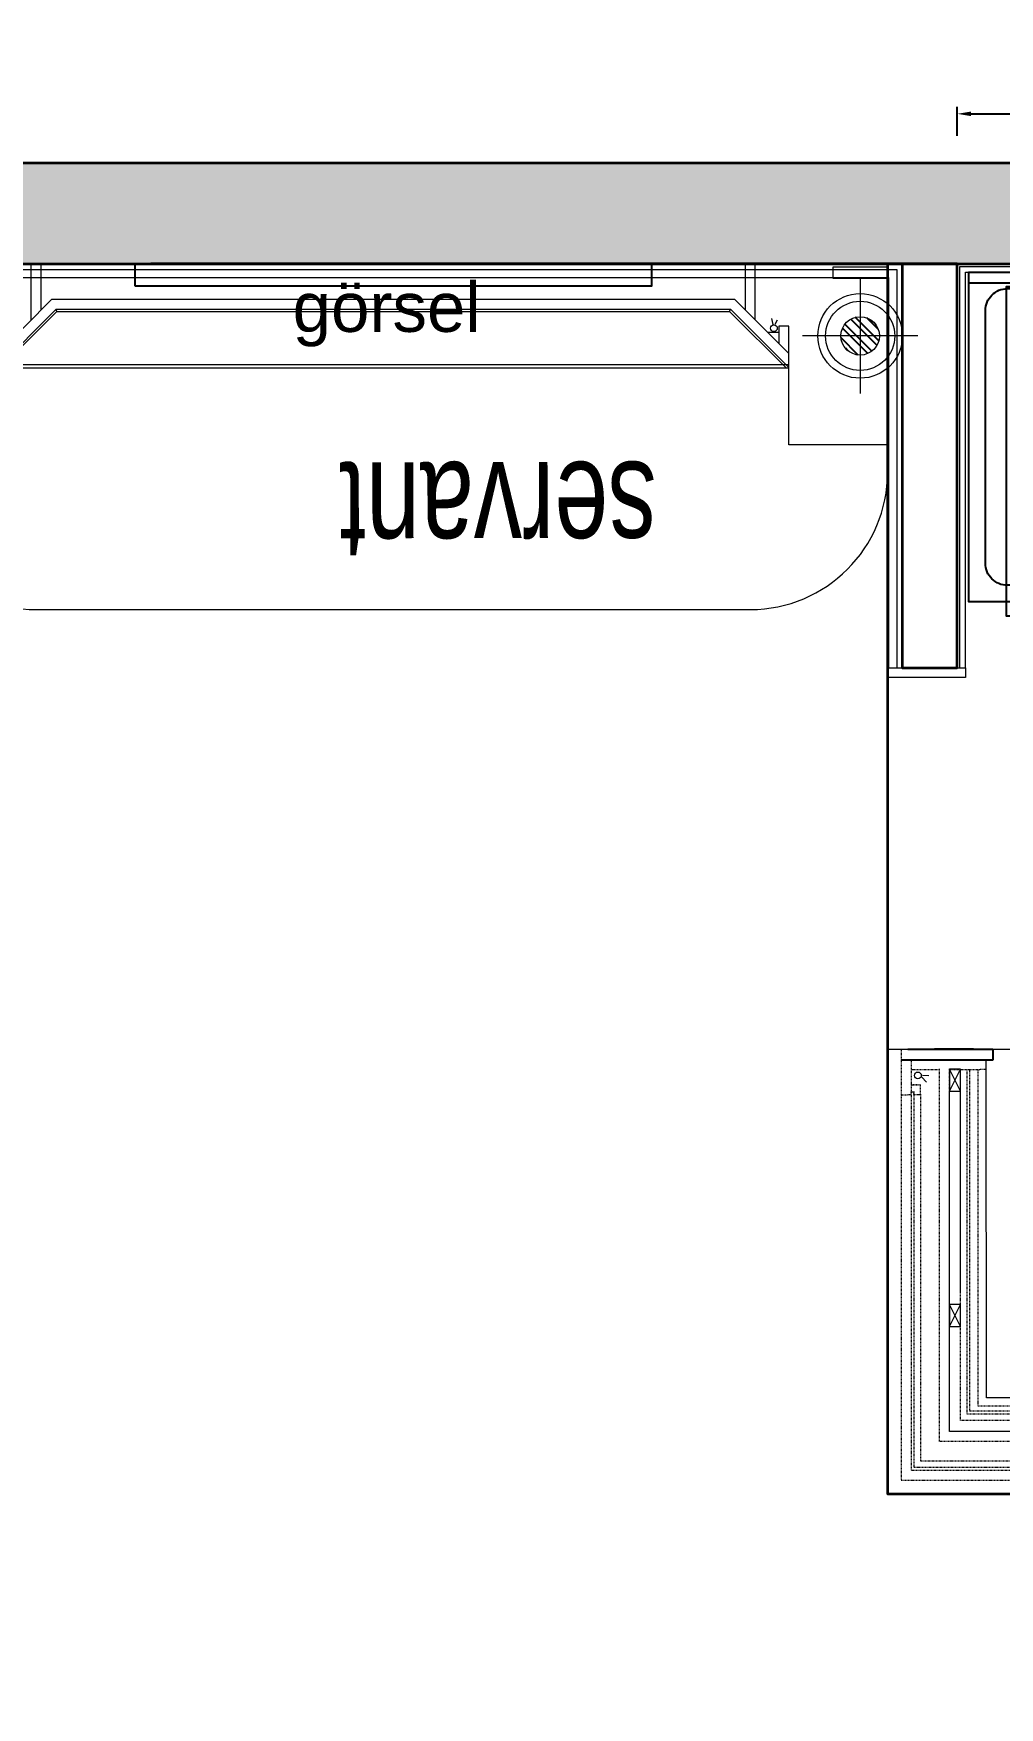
# Model space of a CAD drawing. Header units: millimetres. Extents: x 30084 to 42641, y -1284 to 1636.
# Drawn here: x 34788.9 to 34964.8, y 1008.1 to 1312.8 of the extents above; entities that cross this region are included whole.
import ezdxf

# ---------------------------------------------------------------- set-up
doc = ezdxf.new("R2010")
doc.units = ezdxf.units.MM
doc.linetypes.add('DASHED', pattern=[19.05, 12.7, -6.35])
doc.linetypes.add('HIDDEN', pattern=[9.525, 6.35, -3.175])
for name, color, linetype in [('-A- Escalator_text', 252, 'Continuous'), ('Kıtc-002 Çizgi', 7, 'Continuous'), ('S2000-002 Çizgi', 7, 'Continuous')]:
    doc.layers.add(name, color=color, linetype=linetype)
for name, color, linetype, lineweight in [('aydınlatma', 50, 'Continuous', 18), ('b_tarama', 251, 'Continuous', 25), ('no3_ahsap gorunus arka kalın', 43, 'Continuous', 15), ('no3_ahsap kesit on', 40, 'Continuous', 20), ('no3_alçıpan kesit', 18, 'Continuous', 20), ('no3_duvar kaplama', 8, 'Continuous', 0), ('no3_duvar mevcut', 4, 'Continuous', 35), ('no3_kutu profil gorunus', 8, 'Continuous', 0), ('no3_kutuprofil kesit', 74, 'Continuous', 18), ('no3_led doseme', 50, 'FENCELINE1', 0), ('no3_mermer gorunus on', 31, 'Continuous', 15), ('no3_paslanmaz gorunus on', 163, 'Continuous', 15), ('no3_tefriş izdüşüm', 87, 'Continuous', 15), ('t_ahsap', 34, 'Continuous', 25), ('t_alcıpan', 12, 'Continuous', 25), ('t_tefris ince', 34, 'Continuous', 15), ('t_yazı', 144, 'Continuous', 25), ('t_ölçü', 40, 'Continuous', 25), ('Y-UST', 253, 'HIDDEN', 13)]:
    doc.layers.add(name, color=color, linetype=linetype, lineweight=lineweight)
doc.styles.get("Standard").update_dxf_attribs({"font": 'arial.ttf'})
doc.styles.add('Ölçü50', font='arial.ttf', dxfattribs={"width": 0.7})
doc.linetypes.add('FENCELINE1', pattern='A,0.25,-0.1,[133,ltypeshp.shx,S=0.1,R=0,X=-0.1,Y=0],-0.1,1', length=1.45)
doc.dimstyles.new('ISO-25', dxfattribs={"dimtxt": 12, "dimasz": 2.5, "dimexe": 1.25, "dimexo": 0.625, "dimtad": 1, "dimdec": 0, "dimtxsty": 'Standard', "dimcen": 2.5, "dimadec": 0, "dimazin": 0, "dimtfac": 1, "dimtdec": 0, "dimtmove": 0, "dimatfit": 3, "dimfxl": 1, "dimarcsym": 0})

# ---------------------------------------------------------------- blocks, each defined once
blk = doc.blocks.new('ayna')
at = {"layer": 'no3_ahsap kesit on'}
for p, q in [((4018.73, 7914.39, 0), (4018.73, 7924.59, 0)), ((4020.53, 7916.19, 0), (4020.53, 7924.59, 0)), ((4148.74, 7916.19, 0), (4148.74, 7924.59, 0)), ((4150.54, 7914.39, 0), (4150.54, 7924.59, 0)), ((4012.64, 7908.29, 0), (4022.5, 7918.15, 0)), ((4022.5, 7918.15, 0), (4146.78, 7918.15, 0)), ((4156.64, 7908.29, 0), (4146.78, 7918.15, 0)), ((4012.64, 7905.75, 0), (4023.24, 7916.35, 0)), ((4023.24, 7916.35, 0), (4146.03, 7916.35, 0)), ((4156.64, 7905.75, 0), (4146.03, 7916.35, 0)), ((4012.64, 7908.29, 0), (4012.64, 7913.29, 0)), ((4012.64, 7913.29, 0), (4014.44, 7913.29, 0)), ((4014.44, 7913.29, 0), (4014.44, 7910.09, 0)), ((4156.64, 7913.29, 0), (4154.84, 7913.29, 0)), ((4154.84, 7913.29, 0), (4154.84, 7910.09, 0)), ((4156.64, 7908.29, 0), (4156.64, 7913.29, 0)), ((4012.64, 7905.75, 0), (4012.64, 7908.29, 0)), ((4156.64, 7905.75, 0), (4156.64, 7908.29, 0))]:
    blk.add_line(p, q, dxfattribs=at)
at = {"layer": 'no3_duvar kaplama'}
for p, q in [((4013.06, 7905.61, 0), (4023.41, 7915.95, 0)), ((4023.41, 7915.95, 0), (4023.24, 7916.35, 0)), ((4023.41, 7915.95, 0), (4145.87, 7915.95, 0)), ((4145.87, 7915.95, 0), (4146.03, 7916.35, 0)), ((4156.21, 7905.61, 0), (4145.87, 7915.95, 0)), ((4014.44, 7912.09, 0), (4016.44, 7912.09, 0)), ((4154.84, 7912.09, 0), (4152.84, 7912.09, 0)), ((4012.64, 7905.75, 0), (4012.78, 7905.61, 0)), ((4012.78, 7905.61, 0), (4013.06, 7905.61, 0)), ((4156.21, 7905.61, 0), (4013.06, 7905.61, 0)), ((4156.5, 7905.61, 0), (4156.21, 7905.61, 0)), ((4156.64, 7905.75, 0), (4156.5, 7905.61, 0))]:
    blk.add_line(p, q, dxfattribs=at)
at = {"layer": 'no3_led doseme'}
for p, q in [((4015.13, 7913.63, 0), (4014.69, 7914.39, 0)), ((4015.47, 7913.57, 0), (4015.75, 7914.63, 0)), ((4153.81, 7913.57, 0), (4153.53, 7914.63, 0)), ((4154.14, 7913.63, 0), (4154.58, 7914.39, 0))]:
    blk.add_line(p, q, dxfattribs=at)
for centre in [(4015.33, 7912.88, 0), (4153.94, 7912.88, 0)]:
    blk.add_circle(centre, 0.609, dxfattribs=at)
blk = doc.blocks.new('aplik')
at = {"layer": 'b_tarama'}
h = blk.add_hatch(dxfattribs=at)
h.set_pattern_fill('STEEL', color=256, scale=0.7)
h.set_pattern_definition([(315, (134663.7231, -955085.194), (-1.571544821, -1.571544821), []), (315, (134663.7231, -955086.3053), (-1.571544821, -1.571544821), [])])
h.paths.add_polyline_path([(-923081.32, -852159.7, -1), (-923074.32, -852159.7, -1)])
at = {"layer": 'aydınlatma'}
for p, q in [((-923077.82, -852170.2), (-923077.82, -852149.2)), ((-923088.32, -852159.7), (-923067.32, -852159.7))]:
    blk.add_line(p, q, dxfattribs=at)
blk.add_lwpolyline([(-923082.82, -852172.2), (-923072.82, -852172.2), (-923072.82, -852170.2), (-923082.82, -852170.2)], close=True, dxfattribs=at)
for radius in [7.7, 6.3, 3.5]:
    blk.add_circle((-923077.82, -852159.7), radius, dxfattribs=at)
blk = doc.blocks.new('girişkat duvarlarım')
at = {"layer": 'no3_duvar kaplama'}
h = blk.add_hatch(color=251, dxfattribs=at)
h.dxf.hatch_style = 1
h.paths.add_polyline_path([(35924.39, 339.77), (35853.39, 339.77), (35853.39, 536.02), (36055.39, 536.02), (36055.39, 424.77), (35946.39, 424.77), (35946.39, 497.77), (35853.39, 497.77), (35853.39, 414.77), (35863.39, 414.77), (35863.39, 487.79), (35936.39, 487.77), (35936.39, 414.77), (36055.39, 414.77), (36065.39, 414.77), (36065.39, 546.02), (35856.78, 546.02), (35856.78, 913.02), (36572.78, 913.02), (36572.78, 561.02), (36591.17, 561.02), (36591.17, 931.41), (35838.39, 931.41), (35838.39, 324.77), (35909.39, 324.77), (35909.39, -127.98), (35839.39, -127.98), (35839.39, -223.98), (35729.39, -223.98), (35729.39, -537.98), (35740.39, -537.98), (35740.39, -238.98), (35854.39, -238.98), (35854.39, -142.98), (35924.39, -142.98)])
blk.add_lwpolyline([(36233.56, 839.5), (36233.56, 913.02)])
at = {"layer": 'no3_ahsap kesit on'}
blk.add_lwpolyline([(36221.06, 839.5), (36235.06, 839.5), (36235.06, 837.7), (36221.06, 837.7)], close=True, dxfattribs=at)
at = {"layer": 'no3_duvar kaplama'}
for points in [[(36066.39, 414.77), (36066.39, 547.02), (35857.78, 547.02), (35857.78, 912.02), (36222.56, 912.02), (36222.56, 839.5)], [(36234.06, 839.5), (36234.06, 912.52), (36572.28, 912.52), (36572.33, 719.23)], [(36235.06, 839.5), (36235.06, 911.52), (36571.28, 911.52), (36571.33, 719.23)], [(36067.89, 414.77), (36067.89, 548.52), (35859.28, 548.52), (35859.28, 910.52), (36221.06, 910.52), (36221.06, 839.5)]]:
    blk.add_lwpolyline(points, dxfattribs=at)
at = {"layer": 'no3_duvar mevcut'}
for p, q in [((35838.39, 931.41), (36253.28, 931.41)), ((35946.78, 931.41), (36591.17, 931.41)), ((35946.78, 913.02), (36572.78, 913.02))]:
    blk.add_line(p, q, dxfattribs=at)
for points in [[(35856.78, 546.02), (35856.78, 913.02), (36253.28, 913.02)], [(36233.56, 913.02), (36572.78, 913.02), (36572.83, 719.23)]]:
    blk.add_lwpolyline(points, dxfattribs=at)
blk.add_lwpolyline([(36233.56, 913.02), (36223.56, 913.02), (36223.56, 839.5), (36233.56, 839.5)], close=True, dxfattribs=at)
blk = doc.blocks.new('A$C2E6236CE')
at = {"layer": 'Kıtc-002 Çizgi', "lineweight": 13, "elevation": 0}
for points in [[(51.92, 60), (0, 60), (0, 0), (51.92, 0)], [(47.33, 54.36), (4.59, 54.36), (4.59, 43.09), (47.33, 43.09)]]:
    blk.add_lwpolyline(points, close=True, dxfattribs=at)
blk.add_lwpolyline([(51.92, 43.09), (0, 43.09)], dxfattribs=at)
at = {"layer": 'Kıtc-002 Çizgi', "lineweight": 13}
blk.add_text('**', height=12, rotation=180, dxfattribs=at).set_placement((35.73, 20.99, 0))
blk = doc.blocks.new('A$C14D126DE')
at = {"layer": 'S2000-002 Çizgi'}
for points in [[(3.67, 0), (3.67, 60), (63.67, 60), (63.67, 0)], [(2.21, 53.17), (2.21, 54.63), (0.75, 54.63), (0.75, 53.17)]]:
    blk.add_lwpolyline(points, close=True, dxfattribs=at)
at = {"layer": 'S2000-002 Çizgi', "linetype": 'DASHED', "ltscale": 0.5}
blk.add_lwpolyline([(5.67, 2), (5.67, 58), (61.67, 58), (61.67, 2)], close=True, dxfattribs=at)
at = {"layer": 'S2000-002 Çizgi'}
for points in [[(3.32, 55.85), (2.21, 55.85), (2.21, 52.2)], [(3.18, 52.2), (3.67, 52.2), (3.67, 55.85)]]:
    blk.add_lwpolyline(points, dxfattribs=at)
for centre, radius, start, end in [((100.61, 29.9), 100.61, 164.4941, 195.5059), ((109.49, 29.9), 108.49, 167.2819, 192.7181)]:
    blk.add_arc(centre, radius, start, end, dxfattribs=at)
blk = doc.blocks.new('A$C6C834EA2')
blk.add_lwpolyline([(0, 0), (85, 0), (85, 55.73), (0, 55.73)], close=True)
for centre, radius in [((61.35, 25.95), 20), ((9.28, 28.45), 7.5), ((28.72, 28.45), 7.5)]:
    blk.add_circle(centre, radius)
blk = doc.blocks.new('A$C0F376C8D')
at = {"layer": 'S2000-002 Çizgi'}
for p, q in [((94.71, 49.45, 0), (86.9, 50.56, 0)), ((95.69, 44.65, 0), (89.6, 39.64, 0)), ((99.85, 43.98, 0), (99.85, 36.09, 0))]:
    blk.add_line(p, q, dxfattribs=at)
at = {"layer": 'S2000-002 Çizgi', "elevation": 0}
for points in [[(213, 64.28), (0, 64.28), (0, 66.28), (213, 66.28)], [(213, 6.28), (0, 6.28), (0, 66.28), (213, 66.28)]]:
    blk.add_lwpolyline(points, close=True, dxfattribs=at)
for points in [[(206.56, 9.28), (7, 9.28, -0.414214), (3, 13.28), (3, 59.28, -0.414214), (7, 63.28), (206.56, 63.28, -0.414214), (210.56, 59.28), (210.56, 13.28, -0.414214)], [(105.27, 16.28), (73.27, 16.28, -0.414214), (69.27, 20.28), (69.27, 52.28, -0.414214), (73.27, 56.28), (105.27, 56.28, -0.414214), (109.27, 52.28), (109.27, 20.28, -0.414214)]]:
    blk.add_lwpolyline(points, format="xyb", close=True, dxfattribs=at)
at = {"layer": 'S2000-002 Çizgi'}
blk.add_circle((99.65, 48.94, 0), 3.19, dxfattribs=at)
for name, p, rotation in [('A$C14D126DE', (66.84, -0.01), 90), ('A$C2E6236CE', (207.56, 61.73, 0), 180.0000000001088)]:
    blk.add_blockref(name, p, dxfattribs=dict(rotation=rotation))
at = {"xscale": -1}
blk.add_blockref('A$C6C834EA2', (154.77, 8.22, 0), dxfattribs=at)
blk = doc.blocks.new('*D146')
at = {"layer": 'Defpoints', "color": 0, "transparency": 16777216}
for p in [(35042.49, 1298.22), (34957.12, 1270.9), (35042.49, 1270.9)]:
    blk.add_point(p, dxfattribs=at)
at = {"layer": 'no3_duvar mevcut', "color": 0, "linetype": 'Continuous', "lineweight": -2, "transparency": 16777216}
for p, q in [((34957.12, 1294.22), (34957.12, 1299.47)), ((35042.49, 1294.22), (35042.49, 1299.47))]:
    blk.add_line(p, q, dxfattribs=at)
at = {"layer": 'no3_duvar mevcut', "color": 0, "lineweight": -2, "transparency": 16777216}
blk.add_line((34959.62, 1298.22), (35039.99, 1298.22), dxfattribs=at)
at = {"layer": 'no3_duvar mevcut', "color": 0, "transparency": 16777216}
for points in [[(34959.62, 1298.64), (34959.62, 1297.81), (34957.12, 1298.22)], [(35039.99, 1298.64), (35039.99, 1297.81), (35042.49, 1298.22)]]:
    blk.add_solid(points, dxfattribs=at)
at = {"layer": 'no3_duvar mevcut', "color": 0, "transparency": 16777216, "insert": (34999.81, 1304.97), "char_height": 12, "attachment_point": 5}
blk.add_mtext('85', dxfattribs=at)

msp = doc.modelspace()

# ---------------------------------------------------------------- linework, layer by layer
msp.add_lwpolyline([(34807.4, 1266.9), (34901.51, 1266.9), (34901.51, 1270.9), (34807.4, 1270.9)], close=True)
at = {"layer": 'no3_ahsap gorunus arka kalın'}
for p, q in [((34944.41, 1079.44, 0), (34944.41, 1127.96, 0)), ((34944.41, 1127.96, 0), (34974.91, 1127.96, 0)), ((34944.41, 1047.03, 0), (34944.41, 1126.9, 0)), ((35041.23, 1047.06, 0), (34944.41, 1046.99, 0))]:
    msp.add_line(p, q, dxfattribs=at)
at = {"layer": 'no3_ahsap kesit on', "linetype": 'DASHED', "ltscale": 0.001, "extrusion": (2.76316e-08, -3.31019e-08, 1)}
for p, q in [((34946.92, 1127.96, 0), (34946.92, 1119.67, 0)), ((34948.71, 1125.96, 0), (34948.72, 1119.68, 0)), ((34962.42, 1125.9, 0), (34948.71, 1125.88, 0)), ((34948.71, 1124.28, 0), (34953.91, 1124.28, 0)), ((34948.72, 1121.48, 0), (34950.42, 1121.48, 0)), ((34950.42, 1121.48, 0), (34949.12, 1121.48, 0)), ((34950.42, 1119.68, 0), (34950.42, 1121.48, 0)), ((34953.92, 1056.54, 0), (34953.91, 1124.35, 0)), ((34955.72, 1058.34, 0), (34955.71, 1124.35, 0)), ((34955.71, 1124.28, 0), (34962.42, 1124.29, 0)), ((34946.92, 1119.67, 0), (34948.72, 1119.68, 0)), ((34948.72, 1119.68, 0), (34948.72, 1120.18, 0)), ((34948.72, 1120.18, 0), (34949.22, 1120.18, 0)), ((34949.22, 1119.68, 0), (34949.22, 1120.18, 0)), ((34949.22, 1119.68, 0), (34950.42, 1119.68, 0))]:
    msp.add_line(p, q, dxfattribs=at)
at = {"layer": 'no3_ahsap kesit on', "linetype": 'DASHED', "ltscale": 0.001, "extrusion": (3.31019e-08, 2.76316e-08, 1)}
for p, q in [((35032.92, 1058.36, 0), (34955.72, 1058.34, 0)), ((35034.72, 1056.56, 0), (34953.92, 1056.54, 0))]:
    msp.add_line(p, q, dxfattribs=at)
at = {"layer": 'no3_ahsap kesit on', "elevation": 0}
msp.add_lwpolyline([(34962.41, 1124.29), (34962.41, 1125.9)], dxfattribs=at)
at = {"layer": 'no3_alçıpan kesit', "linetype": 'DASHED', "ltscale": 0.001, "extrusion": (2.76316e-08, -3.31019e-08, 1)}
for p, q in [((34957.71, 1083.64, 0), (34957.71, 1124.29, 0)), ((34957.72, 1060.34, 0), (34957.71, 1124.29, 0)), ((34958.91, 1061.54, 0), (34958.91, 1124.29, 0))]:
    msp.add_line(p, q, dxfattribs=at)
at = {"layer": 'no3_alçıpan kesit', "linetype": 'DASHED', "ltscale": 0.001, "extrusion": (3.31019e-08, 2.76316e-08, 1)}
for p, q in [((35016.72, 1061.55, 0), (34958.91, 1061.49, 0)), ((35017.92, 1060.36, 0), (34957.72, 1060.34, 0))]:
    msp.add_line(p, q, dxfattribs=at)
at = {"layer": 'no3_duvar kaplama', "linetype": 'DASHED', "ltscale": 0.001, "extrusion": (2.76316e-08, -3.31019e-08, 1)}
for p, q in [((34959.42, 1062.04, 0), (34959.41, 1124.29, 0)), ((34960.91, 1062.99, 0), (34960.91, 1124.29, 0))]:
    msp.add_line(p, q, dxfattribs=at)
at = {"layer": 'no3_duvar kaplama', "linetype": 'DASHED', "ltscale": 0.001, "extrusion": (3.31019e-08, 2.76316e-08, 1)}
for p, q in [((35036.26, 1062.06, 0), (34959.42, 1062.04, 0)), ((35035.26, 1063.05, 0), (34960.91, 1062.99, 0))]:
    msp.add_line(p, q, dxfattribs=at)
at = {"layer": 'no3_duvar mevcut'}
msp.add_line((34947.12, 1270.9), (34810.34, 1270.9), dxfattribs=at)
msp.add_lwpolyline([(34944.41, 1270.9), (34944.41, 1047.03), (35296.34, 1047.03)], dxfattribs=at)
at = {"layer": 'no3_kutu profil gorunus', "elevation": 0}
for points in [[(34955.71, 1058.34), (34955.71, 1120.35)], [(35021.92, 1058.36), (34955.71, 1058.34)]]:
    msp.add_lwpolyline(points, dxfattribs=at)
at = {"layer": 'no3_kutuprofil kesit'}
for p, q in [((34955.71, 1120.29, 0), (34957.71, 1124.29, 0)), ((34957.71, 1120.29, 0), (34955.71, 1124.29, 0)), ((34955.71, 1077.5, 0), (34957.71, 1081.5, 0)), ((34957.71, 1077.5, 0), (34955.71, 1081.5, 0))]:
    msp.add_line(p, q, dxfattribs=at)
at = {"layer": 'no3_kutuprofil kesit', "elevation": 0}
for points in [[(34957.71, 1124.29), (34955.71, 1124.29), (34955.71, 1120.29), (34957.71, 1120.29)], [(34957.71, 1081.5), (34955.71, 1081.5), (34955.71, 1077.5), (34957.71, 1077.5)]]:
    msp.add_lwpolyline(points, close=True, dxfattribs=at)
at = {"layer": 'no3_led doseme', "extrusion": (5.57449e-08, 9.3318e-09, 1)}
for p, q in [((34950.68, 1122.86, 0), (34951.5, 1121.93, 0)), ((34950.78, 1123.21, 0), (34951.95, 1123.14, 0))]:
    msp.add_line(p, q, dxfattribs=at)
msp.add_circle((34949.96, 1123.17, 0), 0.623, dxfattribs=at)
at = {"layer": 'no3_mermer gorunus on', "ltscale": 0.001, "extrusion": (2.76316e-08, -3.31019e-08, 1)}
msp.add_line((34962.44, 1064.5, 0), (34962.41, 1124.86, 0), dxfattribs=at)
at = {"layer": 'no3_mermer gorunus on', "ltscale": 0.001, "extrusion": (3.31019e-08, 2.76316e-08, 1)}
msp.add_line((35033.76, 1064.58, 0), (34962.44, 1064.5, 0), dxfattribs=at)
at = {"layer": 'no3_paslanmaz gorunus on', "ltscale": 0.001}
msp.add_line((34944.41, 1112.16, 0), (34944.41, 1069.63, 0), dxfattribs=at)
at = {"layer": 'no3_tefriş izdüşüm', "linetype": 'DASHED', "lineweight": 9, "ltscale": 0.001}
for p, q in [((34946.92, 1119.74, 0), (34946.93, 1049.54, 0)), ((34948.72, 1119.99, 0), (34948.72, 1051.34, 0)), ((34949.22, 1120.24, 0), (34949.22, 1051.84, 0)), ((34950.42, 1119.75, 0), (34950.43, 1053.04, 0)), ((34948.72, 1051.3, 0), (35039.92, 1051.37, 0)), ((34949.22, 1051.84, 0), (35039.42, 1051.87, 0)), ((34950.43, 1053, 0), (35038.22, 1053.07, 0)), ((34946.93, 1049.5, 0), (35041.72, 1049.57, 0))]:
    msp.add_line(p, q, dxfattribs=at)
at = {"layer": 't_ahsap'}
for p, q in [((34948.11, 1127.96, 0), (34963.61, 1127.96, 0)), ((34963.61, 1127.96, 0), (34963.61, 1125.96, 0)), ((34963.61, 1125.96, 0), (34946.91, 1125.96, 0))]:
    msp.add_line(p, q, dxfattribs=at)
at = {"layer": 't_alcıpan'}
msp.add_line((34948.11, 1127.9, 0), (34948.11, 1127.96, 0), dxfattribs=at)
at = {"layer": 't_tefris ince'}
for p, q in [((34944.45, 1270.29, 0), (34944.45, 1240.29, 0)), ((34944.45, 1232.99, 0), (34944.45, 1270.29, 0)), ((34926.45, 1252.54, 0), (34782.45, 1252.54, 0)), ((34926.45, 1237.99, 0), (34926.45, 1252.54, 0)), ((34944.45, 1237.99, 0), (34926.45, 1237.99, 0)), ((34789.45, 1207.99, 0), (34919.45, 1207.99, 0))]:
    msp.add_line(p, q, dxfattribs=at)
for centre, start, end in [((34789.45, 1232.99, 0), 180, 270), ((34919.45, 1232.99, 0), 270, 0)]:
    msp.add_arc(centre, 25, start, end, dxfattribs=at)
at = {"layer": 't_ölçü'}
msp.add_line((34960.11, 1127.96, 0), (34953, 1127.96, 0), dxfattribs=at)
at = {"layer": 'Y-UST', "elevation": 0}
msp.add_lwpolyline([(34944.41, 1059.87), (34944.41, 1127.96)], dxfattribs=at)

# ---------------------------------------------------------------- block references
at = {"layer": '-A- Escalator_text', "rotation": 179.9999992587058}
msp.add_blockref('aplik', (-888138.38, -850901.89, 0), dxfattribs=at)
msp.add_blockref('A$C0F376C8D', (34959.25, 1203.12, 0))
at = {"layer": 'no3_duvar mevcut'}
msp.add_blockref('girişkat duvarlarım', (-1276.44, 357.89), dxfattribs=at)
at = {"layer": 't_ölçü'}
msp.add_blockref('ayna', (30769.81, -6653.69, 0), dxfattribs=at)

# ---------------------------------------------------------------- texts
at = {"layer": 't_yazı', "style": 'Ölçü50'}
msp.add_text('görsel  ', height=9, dxfattribs=at).set_placement((34836.13, 1258.53, 0))
at = {"layer": 't_yazı', "lineweight": 9, "insert": (34902.36, 1216.86), "char_height": 18, "width": 1464.946, "attachment_point": 1, "rotation": 180.0756, "style": 'Ölçü50'}
msp.add_mtext('servant ', dxfattribs=at)

# ---------------------------------------------------------------- dimensions: what is measured, and where the dimension line sits
at = {"layer": 'no3_duvar mevcut'}
dim = msp.add_linear_dim(base=(35042.49, 1298.22), p1=(34957.12, 1270.9), p2=(35042.49, 1270.9), dimstyle='ISO-25', override={"dimfxl": 4, "dimfxlon": 1}, dxfattribs=at)
dim.commit()
dim.dimension.update_dxf_attribs({"geometry": '*D146', "text_midpoint": (34999.81, 1304.97)})

doc.saveas('drawing.dxf')
